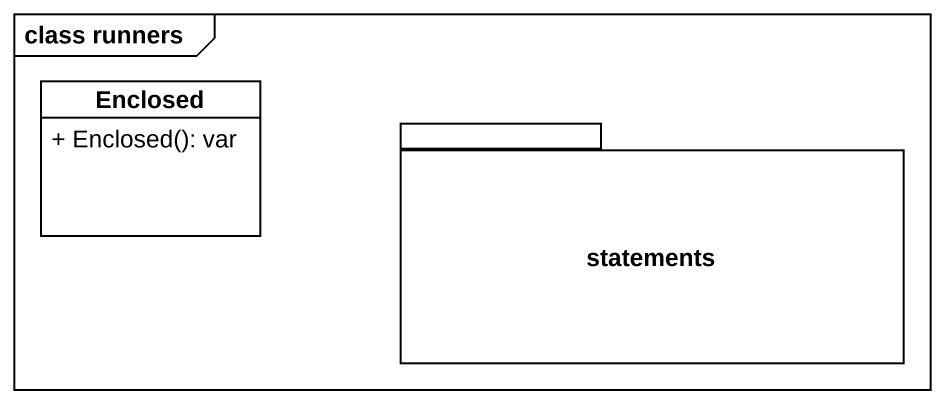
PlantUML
@startuml
mainframe class runners
hide circle
hide empty members
skinparam classAttributeIconSize 0
class Enclosed {
  + Enclosed(): var
}
package statements {
}
@enduml
